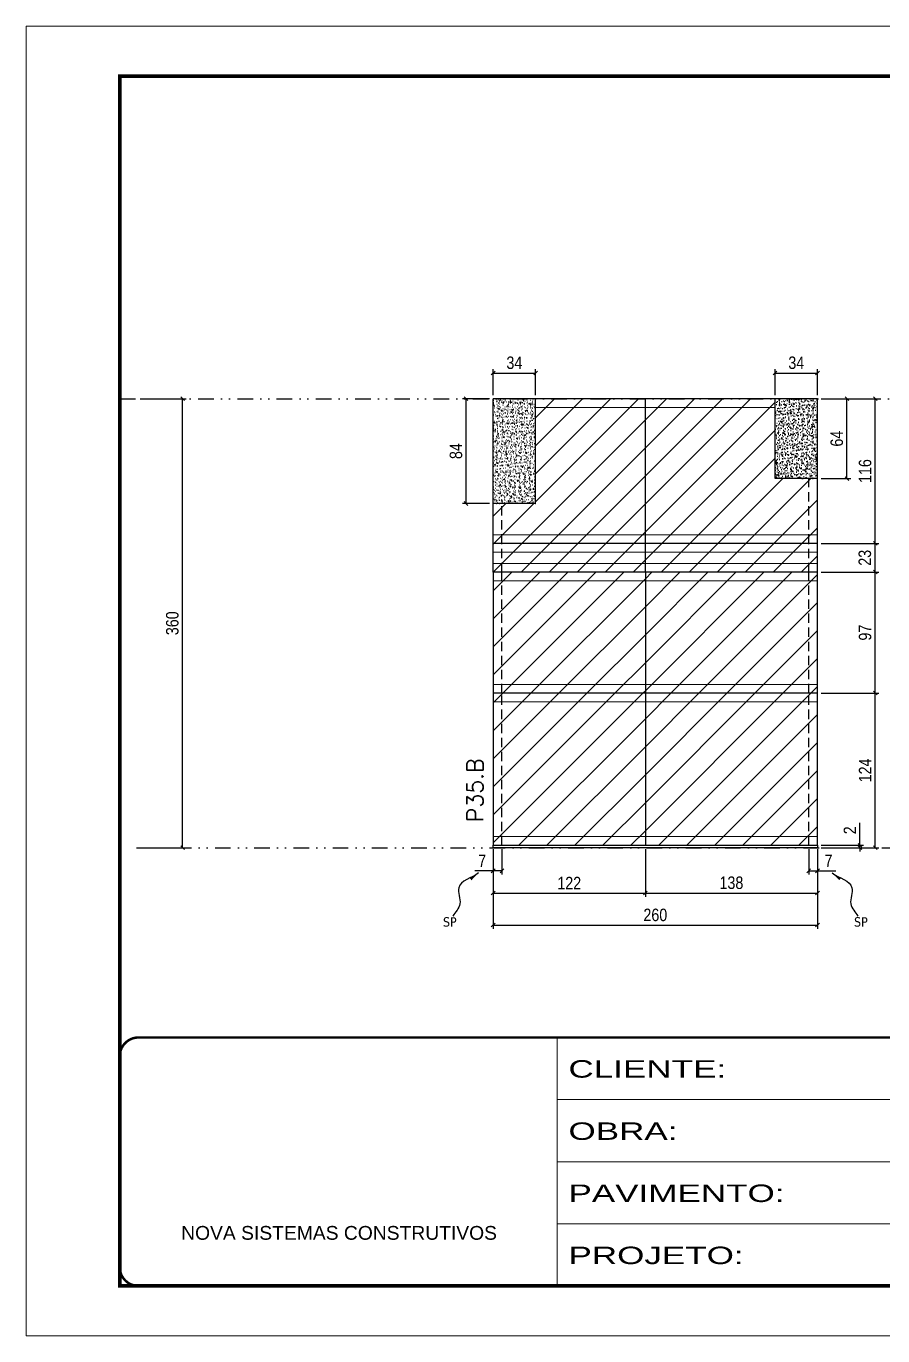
# Model space of a CAD drawing. Extents: x 2949 to 9203, y -16089 to 12527.
# Drawn here: x 7718 to 8404, y -10346 to -9296 of the extents above; entities that cross this region are included whole.
import ezdxf

# ---------------------------------------------------------------- set-up
doc = ezdxf.new("R2010")
doc.units = 0
for name, pattern in [('CONTINUO', [0]), ('DASHED', [0.75, 0.5, -0.25]), ('DIVIDE2', [0.625, 0.25, -0.125, 0, -0.125, 0, -0.125]), ('HIDDEN', [0.375, 0.25, -0.125])]:
    doc.linetypes.add(name, pattern=pattern)
for name, color, linetype in [('COTA', 241, 'Continuous'), ('Nível', 160, 'Continuous'), ('Painéis', 200, 'Continuous'), ('Sarrafo de Pressão', 42, 'HIDDEN'), ('texto', 7, 'Continuous')]:
    doc.layers.add(name, color=color, linetype=linetype)
for name, color, linetype, lineweight in [('Folhas', 255, 'Continuous', 9), ('Hachura', 251, 'Continuous', 9), ('Sarr 2.2x7', 40, 'Continuous', 9), ('SARRAFO DE PRESSAO', 251, 'DASHED', 9), ('Texto Seção', 7, 'Continuous', 15)]:
    doc.layers.add(name, color=color, linetype=linetype, lineweight=lineweight)
doc.styles.add('ARIAL', font='arial.ttf')
doc.styles.add('COTA TECNICA', font='techl___.ttf', dxfattribs={"height": 10})
doc.styles.add('COTA TECNICA-50', font='techl___.ttf', dxfattribs={"height": 10})
doc.styles.add('REGUA-120', font='ROMANS.shx', dxfattribs={"height": 15})
doc.styles.get("Standard").update_dxf_attribs({"font": 'arial.ttf'})
doc.styles.add('Tecnologia', font='')
doc.styles.get('Tecnologia').set_extended_font_data('Forgotten Futurist')
doc.dimstyles.new('COTA PAINEL-50', dxfattribs={"dimtxt": 10, "dimasz": 3, "dimexe": 3, "dimexo": 3, "dimgap": 3, "dimtad": 1, "dimdec": 1, "dimzin": 12, "dimdsep": 46, "dimtxsty": 'COTA TECNICA-50', "dimblk1": 'OBLIQUE', "dimblk2": 'OBLIQUE', "dimsah": 1, "dimcen": 0.9, "dimclrd": 4, "dimclre": 4, "dimclrt": 240, "dimadec": 1, "dimazin": 3, "dimtfac": 1, "dimtdec": 1, "dimtmove": 0, "dimatfit": 3, "dimfxl": 1, "dimtolj": 1, "dimtzin": 12, "dimarcsym": 0})
doc.dimstyles.new('PAINEL', dxfattribs={"dimtxt": 10, "dimasz": 3, "dimexe": 3, "dimexo": 3, "dimgap": 3, "dimtad": 1, "dimdec": 1, "dimzin": 12, "dimdsep": 46, "dimtxsty": 'COTA TECNICA', "dimblk1": 'OBLIQUE', "dimblk2": 'OBLIQUE', "dimsah": 1, "dimcen": 0.9, "dimclrd": 4, "dimclre": 4, "dimclrt": 240, "dimadec": 1, "dimazin": 3, "dimtfac": 1, "dimtdec": 1, "dimtmove": 0, "dimatfit": 3, "dimfxl": 1, "dimtolj": 1, "dimtzin": 12, "dimarcsym": 0})
doc.dimstyles.get("Standard").update_dxf_attribs({"dimtxt": 0.18, "dimasz": 0.18, "dimexe": 0.18, "dimexo": 0.0625, "dimgap": 0.09, "dimtad": 0, "dimtih": 1, "dimtoh": 1, "dimdec": 4, "dimzin": 0, "dimdsep": 46, "dimtxsty": 'Standard', "dimcen": 0.09, "dimadec": 0, "dimazin": 0, "dimtfac": 1, "dimtdec": 4, "dimtofl": 0, "dimtmove": 0, "dimatfit": 3, "dimfxl": 1, "dimtolj": 1, "dimtzin": 0, "dimarcsym": 0})
pattern_1 = [(45, (-121303.467, -37644.947), (-11.2253202, 11.2253202), [])]
pattern_2 = [(50, (846.7493, -6306.9194), (5.46554, -0.4781726), [0.5715, -6.2865]), (355, (846.7493, -6306.9194), (-1.0573026, 5.7317054), [0.4572, -5.0292175]), (100.451445, (847.205, -6306.9593), (4.4082374, 5.2535326), [0.4857003, -5.3427073]), (46.1842, (846.749, -6305.3954), (8.132371, -1.26127), [0.85725, -9.42975]), (96.63556, (847.427, -6305.5005), (7.122124, 7.422784), [0.728551, -8.014068]), (351.18415, (846.749, -6305.3954), (7.122124, 7.422784), [0.685799, -7.543792]), (21, (847.5113, -6305.7764), (4.5484317, -3.067956), [0.5715, -6.2865]), (326, (847.5113, -6305.7764), (1.854061, 5.525639), [0.4572, -5.0292]), (71.451445, (847.8904, -6306.032), (6.4024926, 2.457683), [0.4857003, -5.342698]), (37.5, (846.7493, -6306.9194), (0.0926581, 2.53665117), [0, -4.96824, 0, -5.1054, 0, -5.04825]), (7.5, (846.7493, -6306.9194), (2.0045899, 3.0054172), [0, -2.91084, 0, -4.85394, 0, -1.92405]), (327.5, (845.05, -6306.9194), (4.06771786, -0.1718623), [0, -1.905, 0, -5.9436, 0, -7.8867]), (317.5, (844.288, -6306.9194), (4.4438754, 0.7627947), [0, -2.4765, 0, -3.94716, 0, -5.6007])]

# ---------------------------------------------------------------- blocks, each defined once
blk = doc.blocks.new('9999999999')
at = {"color": 30, "linetype": 'CONTINUO'}
for p, q in [((98564.6, 34230.2), (98564.6, 34429.4)), ((98564.6, 34379.6), (99584, 34379.6)), ((98564.6, 34329.8), (99488, 34329.8)), ((98564.6, 34280), (99488, 34280))]:
    blk.add_line(p, q, dxfattribs=at)
at = {"color": 30, "linetype": 'CONTINUO', "const_width": 2}
blk.add_lwpolyline([(99584, 34230.2), (99584, 34414.4, 0.414214), (99569, 34429.4), (98229, 34429.4, 0.414214), (98214, 34414.4), (98214, 34245.2, 0.414214), (98229, 34230.2), (99584, 34230.2)], format="xyb", dxfattribs=at)
at = {"layer": 'Folhas'}
blk.add_lwpolyline([(98139, 34190.2), (99624, 34190.2), (99624, 35240.2), (98139, 35240.2)], close=True, dxfattribs=at)
at = {"layer": 'Folhas', "color": 30, "const_width": 3}
blk.add_lwpolyline([(98214, 34230.2), (99584, 34230.2), (99584, 35200.2), (98214, 35200.2)], close=True, dxfattribs=at)
at = {"color": 7, "linetype": 'Continuous', "ltscale": 5, "style": 'ARIAL'}
blk.add_text('NOVA SISTEMAS CONSTRUTIVOS', height=11.059, dxfattribs=at).set_placement((98263.2, 34267.2))
at = {"layer": 'Folhas', "color": 7, "style": 'Tecnologia', "width": 1.5}
for s, p in [('CLIENTE:', (98573.7, 34397.2)), ('OBRA:', (98573.7, 34347.3)), ('PAVIMENTO:', (98573.7, 34297.5)), ('PROJETO:', (98573.7, 34247.7))]:
    blk.add_text(s, height=14, dxfattribs=at).set_placement(p)
blk = doc.blocks.new('_Oblique')
at = {"color": 0, "linetype": 'ByBlock', "lineweight": -2}
blk.add_line((-0.5, -0.5), (0.5, 0.5), dxfattribs=at)
blk = doc.blocks.new('*D2790')
at = {"layer": 'COTA', "color": 4, "lineweight": -2, "transparency": 16777216}
for p, q in [((8091.9, -9955.9), (8091.9, -10019.9)), ((8351.9, -9955.9), (8351.9, -10019.9)), ((8091.9, -10016.9), (8351.9, -10016.9))]:
    blk.add_line(p, q, dxfattribs=at)
at = {"layer": 'Defpoints', "color": 0, "transparency": 16777216}
for p in [(8091.9, -9952.9), (8351.9, -9952.9), (8351.9, -10016.9)]:
    blk.add_point(p, dxfattribs=at)
at = {"layer": 'COTA', "color": 4, "lineweight": -2, "transparency": 16777216, "xscale": 3, "yscale": 3, "zscale": 3, "rotation": 180}
blk.add_blockref('_Oblique', (8091.9, -10016.9), dxfattribs=at)
at = {"layer": 'COTA', "color": 4, "lineweight": -2, "transparency": 16777216, "xscale": 3, "yscale": 3, "zscale": 3}
blk.add_blockref('_Oblique', (8351.9, -10016.9), dxfattribs=at)
at = {"layer": 'COTA', "color": 240, "transparency": 16777216, "insert": (8221.9, -10008.8), "char_height": 10, "attachment_point": 5, "style": 'COTA TECNICA'}
blk.add_mtext('\\A1;260', dxfattribs=at)
blk = doc.blocks.new('*D2791')
at = {"layer": 'COTA', "color": 4, "lineweight": -2, "transparency": 16777216}
for p, q in [((8091.9, -9957.9), (8091.9, -9976.4)), ((8098.9, -9955.9), (8098.9, -9976.4)), ((8091.9, -9973.4), (8077.2, -9973.4)), ((8098.9, -9973.4), (8091.9, -9973.4))]:
    blk.add_line(p, q, dxfattribs=at)
at = {"layer": 'Defpoints', "color": 0, "transparency": 16777216}
for p in [(8098.9, -9952.9), (8091.9, -9954.9), (8091.9, -9973.4)]:
    blk.add_point(p, dxfattribs=at)
at = {"layer": 'COTA', "color": 4, "lineweight": -2, "transparency": 16777216, "xscale": 3, "yscale": 3, "zscale": 3, "rotation": 180}
blk.add_blockref('_Oblique', (8091.9, -9973.4), dxfattribs=at)
at = {"layer": 'COTA', "color": 4, "lineweight": -2, "transparency": 16777216, "xscale": 3, "yscale": 3, "zscale": 3}
blk.add_blockref('_Oblique', (8098.9, -9973.4), dxfattribs=at)
at = {"layer": 'COTA', "color": 240, "transparency": 16777216, "insert": (8083.1, -9965.3), "char_height": 10, "attachment_point": 5, "style": 'COTA TECNICA-50'}
blk.add_mtext('\\A1;7', dxfattribs=at)
blk = doc.blocks.new('*D2792')
at = {"layer": 'COTA', "color": 4, "lineweight": -2, "transparency": 16777216}
for p, q in [((8344.9, -9955.9), (8344.9, -9976.4)), ((8351.9, -9957.9), (8351.9, -9976.4)), ((8344.9, -9973.4), (8351.9, -9973.4)), ((8351.9, -9973.4), (8366.7, -9973.4))]:
    blk.add_line(p, q, dxfattribs=at)
at = {"layer": 'Defpoints', "color": 0, "transparency": 16777216}
for p in [(8344.9, -9952.9), (8351.9, -9954.9), (8351.9, -9973.4)]:
    blk.add_point(p, dxfattribs=at)
at = {"layer": 'COTA', "color": 4, "lineweight": -2, "transparency": 16777216, "xscale": 3, "yscale": 3, "zscale": 3, "rotation": 180}
blk.add_blockref('_Oblique', (8344.9, -9973.4), dxfattribs=at)
at = {"layer": 'COTA', "color": 4, "lineweight": -2, "transparency": 16777216, "xscale": 3, "yscale": 3, "zscale": 3}
blk.add_blockref('_Oblique', (8351.9, -9973.4), dxfattribs=at)
at = {"layer": 'COTA', "color": 240, "transparency": 16777216, "insert": (8360.8, -9965.3), "char_height": 10, "attachment_point": 5, "style": 'COTA TECNICA-50'}
blk.add_mtext('\\A1;7', dxfattribs=at)
blk = doc.blocks.new('*D2793')
at = {"layer": 'COTA', "color": 4, "lineweight": -2, "transparency": 16777216}
for p, q in [((8354.9, -9830.9), (8401.2, -9830.9)), ((8398.2, -9954.9), (8398.2, -9830.9)), ((8354.9, -9954.9), (8401.2, -9954.9))]:
    blk.add_line(p, q, dxfattribs=at)
at = {"layer": 'Defpoints', "color": 0, "transparency": 16777216}
for p in [(8351.9, -9830.9), (8398.2, -9830.9), (8351.9, -9954.9)]:
    blk.add_point(p, dxfattribs=at)
at = {"layer": 'COTA', "color": 4, "lineweight": -2, "transparency": 16777216, "xscale": 3, "yscale": 3, "zscale": 3}
for p, rotation in [((8398.2, -9830.9), 90), ((8398.2, -9954.9), 270)]:
    blk.add_blockref('_Oblique', p, dxfattribs=dict(at, rotation=rotation))
at = {"layer": 'COTA', "color": 240, "transparency": 16777216, "insert": (8390.1, -9892.9), "char_height": 10, "attachment_point": 5, "rotation": 90, "style": 'COTA TECNICA-50'}
blk.add_mtext('\\A1;124', dxfattribs=at)
blk = doc.blocks.new('*D2794')
at = {"layer": 'COTA', "color": 4, "lineweight": -2, "transparency": 16777216}
for p, q in [((8385.9, -9952.9), (8385.9, -9934.8)), ((8354.9, -9952.9), (8388.9, -9952.9)), ((8385.9, -9954.9), (8385.9, -9952.9)), ((8354.9, -9954.9), (8388.9, -9954.9)), ((8385.9, -9954.9), (8385.9, -9957.9))]:
    blk.add_line(p, q, dxfattribs=at)
at = {"layer": 'Defpoints', "color": 0, "transparency": 16777216}
for p in [(8351.9, -9952.9), (8351.9, -9954.9), (8385.9, -9954.9)]:
    blk.add_point(p, dxfattribs=at)
at = {"layer": 'COTA', "color": 4, "lineweight": -2, "transparency": 16777216, "xscale": 3, "yscale": 3, "zscale": 3}
for p, rotation in [((8385.9, -9952.9), 270), ((8385.9, -9954.9), 90)]:
    blk.add_blockref('_Oblique', p, dxfattribs=dict(at, rotation=rotation))
at = {"layer": 'COTA', "color": 240, "transparency": 16777216, "insert": (8377.9, -9940.9), "char_height": 10, "attachment_point": 5, "rotation": 90, "style": 'COTA TECNICA-50'}
blk.add_mtext('\\A1;2', dxfattribs=at)
blk = doc.blocks.new('*D2795')
at = {"layer": 'COTA', "color": 4, "linetype": 'ByBlock', "lineweight": -2, "transparency": 16777216}
for p, q in [((8354.9, -9733.9), (8401.2, -9733.9)), ((8398.2, -9830.9), (8398.2, -9733.9)), ((8354.9, -9830.9), (8401.2, -9830.9))]:
    blk.add_line(p, q, dxfattribs=at)
at = {"layer": 'Defpoints', "color": 0, "linetype": 'ByBlock', "transparency": 16777216}
for p in [(8351.9, -9733.9), (8398.2, -9733.9), (8351.9, -9830.9)]:
    blk.add_point(p, dxfattribs=at)
at = {"layer": 'COTA', "color": 4, "linetype": 'ByBlock', "lineweight": -2, "transparency": 16777216, "xscale": 3, "yscale": 3, "zscale": 3}
for p, rotation in [((8398.2, -9733.9), 90), ((8398.2, -9830.9), 270)]:
    blk.add_blockref('_Oblique', p, dxfattribs=dict(at, rotation=rotation))
at = {"layer": 'COTA', "color": 240, "linetype": 'ByBlock', "transparency": 16777216, "insert": (8390.1, -9782.4), "char_height": 10, "attachment_point": 5, "rotation": 90, "style": 'COTA TECNICA'}
blk.add_mtext('\\A1;97', dxfattribs=at)
blk = doc.blocks.new('*D2796')
at = {"layer": 'COTA', "color": 4, "linetype": 'ByBlock', "lineweight": -2, "transparency": 16777216}
for p, q in [((8091.9, -9955.9), (8091.9, -9994.2)), ((8213.9, -9955.9), (8213.9, -9994.2)), ((8091.9, -9991.2), (8213.9, -9991.2))]:
    blk.add_line(p, q, dxfattribs=at)
at = {"layer": 'Defpoints', "color": 0, "linetype": 'ByBlock', "transparency": 16777216}
for p in [(8091.9, -9952.9), (8213.9, -9952.9), (8213.9, -9991.2)]:
    blk.add_point(p, dxfattribs=at)
at = {"layer": 'COTA', "color": 4, "linetype": 'ByBlock', "lineweight": -2, "transparency": 16777216, "xscale": 3, "yscale": 3, "zscale": 3, "rotation": 180}
blk.add_blockref('_Oblique', (8091.9, -9991.2), dxfattribs=at)
at = {"layer": 'COTA', "color": 4, "linetype": 'ByBlock', "lineweight": -2, "transparency": 16777216, "xscale": 3, "yscale": 3, "zscale": 3}
blk.add_blockref('_Oblique', (8213.9, -9991.2), dxfattribs=at)
at = {"layer": 'COTA', "color": 240, "linetype": 'ByBlock', "transparency": 16777216, "insert": (8152.9, -9983.2), "char_height": 10, "attachment_point": 5, "style": 'COTA TECNICA'}
blk.add_mtext('\\A1;122', dxfattribs=at)
blk = doc.blocks.new('*D2827')
at = {"layer": 'COTA', "color": 4, "linetype": 'ByBlock', "lineweight": -2, "transparency": 16777216}
for p, q in [((8213.9, -9955.9), (8213.9, -9994.2)), ((8351.9, -9957.9), (8351.9, -9994.2)), ((8213.9, -9991.2), (8351.9, -9991.2))]:
    blk.add_line(p, q, dxfattribs=at)
at = {"layer": 'Defpoints', "color": 0, "linetype": 'ByBlock', "transparency": 16777216}
for p in [(8213.9, -9952.9), (8351.9, -9954.9), (8351.9, -9991.2)]:
    blk.add_point(p, dxfattribs=at)
at = {"layer": 'COTA', "color": 4, "linetype": 'ByBlock', "lineweight": -2, "transparency": 16777216, "xscale": 3, "yscale": 3, "zscale": 3, "rotation": 180}
blk.add_blockref('_Oblique', (8213.9, -9991.2), dxfattribs=at)
at = {"layer": 'COTA', "color": 4, "linetype": 'ByBlock', "lineweight": -2, "transparency": 16777216, "xscale": 3, "yscale": 3, "zscale": 3}
blk.add_blockref('_Oblique', (8351.9, -9991.2), dxfattribs=at)
at = {"layer": 'COTA', "color": 240, "linetype": 'ByBlock', "transparency": 16777216, "insert": (8282.9, -9983), "char_height": 10, "attachment_point": 5, "style": 'COTA TECNICA'}
blk.add_mtext('\\A1;138', dxfattribs=at)
blk = doc.blocks.new('*D2828')
at = {"layer": 'COTA', "color": 4, "linetype": 'ByBlock', "lineweight": -2, "transparency": 16777216}
for p, q in [((7809, -9594.9), (7845.9, -9594.9)), ((7842.9, -9954.9), (7842.9, -9594.9)), ((7809, -9954.9), (7845.9, -9954.9))]:
    blk.add_line(p, q, dxfattribs=at)
at = {"layer": 'Defpoints', "color": 0, "linetype": 'ByBlock', "transparency": 16777216}
for p in [(7806, -9594.9), (7842.9, -9594.9), (7806, -9954.9)]:
    blk.add_point(p, dxfattribs=at)
at = {"layer": 'COTA', "color": 4, "linetype": 'ByBlock', "lineweight": -2, "transparency": 16777216, "xscale": 3, "yscale": 3, "zscale": 3}
for p, rotation in [((7842.9, -9594.9), 90), ((7842.9, -9954.9), 270)]:
    blk.add_blockref('_Oblique', p, dxfattribs=dict(at, rotation=rotation))
at = {"layer": 'COTA', "color": 240, "linetype": 'ByBlock', "transparency": 16777216, "insert": (7834.7, -9774.9), "char_height": 10, "attachment_point": 5, "rotation": 90, "style": 'COTA TECNICA'}
blk.add_mtext('\\A1;360', dxfattribs=at)
blk = doc.blocks.new('*D2837')
at = {"layer": 'COTA', "color": 4, "lineweight": -2, "transparency": 16777216}
for p, q in [((8354.9, -9710.9), (8401.2, -9710.9)), ((8398.2, -9733.9), (8398.2, -9710.9)), ((8354.9, -9733.9), (8401.2, -9733.9))]:
    blk.add_line(p, q, dxfattribs=at)
at = {"layer": 'Defpoints', "color": 0, "transparency": 16777216}
for p in [(8351.9, -9710.9), (8398.2, -9710.9), (8351.9, -9733.9)]:
    blk.add_point(p, dxfattribs=at)
at = {"layer": 'COTA', "color": 4, "lineweight": -2, "transparency": 16777216, "xscale": 3, "yscale": 3, "zscale": 3}
for p, rotation in [((8398.2, -9710.9), 90), ((8398.2, -9733.9), 270)]:
    blk.add_blockref('_Oblique', p, dxfattribs=dict(at, rotation=rotation))
at = {"layer": 'COTA', "color": 240, "transparency": 16777216, "insert": (8389.9, -9722.4), "char_height": 10, "attachment_point": 5, "rotation": 90, "style": 'COTA TECNICA'}
blk.add_mtext('\\A1;23', dxfattribs=at)
blk = doc.blocks.new('*D2814')
at = {"layer": 'COTA', "color": 4, "lineweight": -2, "transparency": 16777216}
for p, q in [((8354.9, -9594.9), (8401.2, -9594.9)), ((8398.2, -9710.9), (8398.2, -9594.9)), ((8354.9, -9710.9), (8401.2, -9710.9))]:
    blk.add_line(p, q, dxfattribs=at)
at = {"layer": 'Defpoints', "color": 0, "transparency": 16777216}
for p in [(8351.9, -9594.9), (8398.2, -9594.9), (8351.9, -9710.9)]:
    blk.add_point(p, dxfattribs=at)
at = {"layer": 'COTA', "color": 4, "lineweight": -2, "transparency": 16777216, "xscale": 3, "yscale": 3, "zscale": 3}
for p, rotation in [((8398.2, -9594.9), 90), ((8398.2, -9710.9), 270)]:
    blk.add_blockref('_Oblique', p, dxfattribs=dict(at, rotation=rotation))
at = {"layer": 'COTA', "color": 240, "transparency": 16777216, "insert": (8390.1, -9652.9), "char_height": 10, "attachment_point": 5, "rotation": 90, "style": 'COTA TECNICA'}
blk.add_mtext('\\A1;116', dxfattribs=at)
blk = doc.blocks.new('*D2841')
at = {"layer": 'COTA', "color": 4, "lineweight": -2, "transparency": 16777216}
for p, q in [((8354.9, -9594.9), (8378.5, -9594.9)), ((8375.5, -9658.9), (8375.5, -9594.9)), ((8354.9, -9658.9), (8378.5, -9658.9))]:
    blk.add_line(p, q, dxfattribs=at)
at = {"layer": 'Defpoints', "color": 0, "transparency": 16777216}
for p in [(8351.9, -9594.9), (8375.5, -9594.9), (8351.9, -9658.9)]:
    blk.add_point(p, dxfattribs=at)
at = {"layer": 'COTA', "color": 4, "lineweight": -2, "transparency": 16777216, "xscale": 3, "yscale": 3, "zscale": 3}
for p, rotation in [((8375.5, -9594.9), 90), ((8375.5, -9658.9), 270)]:
    blk.add_blockref('_Oblique', p, dxfattribs=dict(at, rotation=rotation))
at = {"layer": 'COTA', "color": 240, "transparency": 16777216, "insert": (8367.4, -9626.9), "char_height": 10, "attachment_point": 5, "rotation": 90, "style": 'COTA TECNICA'}
blk.add_mtext('\\A1;64', dxfattribs=at)
blk = doc.blocks.new('*D2842')
at = {"layer": 'COTA', "color": 4, "lineweight": -2, "transparency": 16777216}
for p, q in [((8088.9, -9594.9), (8067.2, -9594.9)), ((8070.2, -9678.9), (8070.2, -9594.9)), ((8088.9, -9678.9), (8067.2, -9678.9))]:
    blk.add_line(p, q, dxfattribs=at)
at = {"layer": 'Defpoints', "color": 0, "transparency": 16777216}
for p in [(8070.2, -9594.9), (8091.9, -9594.9), (8091.9, -9678.9)]:
    blk.add_point(p, dxfattribs=at)
at = {"layer": 'COTA', "color": 4, "lineweight": -2, "transparency": 16777216, "xscale": 3, "yscale": 3, "zscale": 3}
for p, rotation in [((8070.2, -9594.9), 90), ((8070.2, -9678.9), 270)]:
    blk.add_blockref('_Oblique', p, dxfattribs=dict(at, rotation=rotation))
at = {"layer": 'COTA', "color": 240, "transparency": 16777216, "insert": (8062.1, -9636.9), "char_height": 10, "attachment_point": 5, "rotation": 90, "style": 'COTA TECNICA'}
blk.add_mtext('\\A1;84', dxfattribs=at)
blk = doc.blocks.new('*D2843')
at = {"layer": 'COTA', "color": 4, "lineweight": -2, "transparency": 16777216}
for p, q in [((8091.9, -9591.9), (8091.9, -9571.3)), ((8091.9, -9574.3), (8125.9, -9574.3)), ((8125.9, -9591.9), (8125.9, -9571.3))]:
    blk.add_line(p, q, dxfattribs=at)
at = {"layer": 'Defpoints', "color": 0, "transparency": 16777216}
for p in [(8125.9, -9574.3), (8091.9, -9594.9), (8125.9, -9594.9)]:
    blk.add_point(p, dxfattribs=at)
at = {"layer": 'COTA', "color": 4, "lineweight": -2, "transparency": 16777216, "xscale": 3, "yscale": 3, "zscale": 3, "rotation": 180}
blk.add_blockref('_Oblique', (8091.9, -9574.3), dxfattribs=at)
at = {"layer": 'COTA', "color": 4, "lineweight": -2, "transparency": 16777216, "xscale": 3, "yscale": 3, "zscale": 3}
blk.add_blockref('_Oblique', (8125.9, -9574.3), dxfattribs=at)
at = {"layer": 'COTA', "color": 240, "transparency": 16777216, "insert": (8108.9, -9566.1), "char_height": 10, "attachment_point": 5, "style": 'COTA TECNICA'}
blk.add_mtext('\\A1;34', dxfattribs=at)
blk = doc.blocks.new('*D2844')
at = {"layer": 'COTA', "color": 4, "lineweight": -2, "transparency": 16777216}
for p, q in [((8317.9, -9591.9), (8317.9, -9571.3)), ((8317.9, -9574.3), (8351.9, -9574.3)), ((8351.9, -9591.9), (8351.9, -9571.3))]:
    blk.add_line(p, q, dxfattribs=at)
at = {"layer": 'Defpoints', "color": 0, "transparency": 16777216}
for p in [(8351.9, -9574.3), (8317.9, -9594.9), (8351.9, -9594.9)]:
    blk.add_point(p, dxfattribs=at)
at = {"layer": 'COTA', "color": 4, "lineweight": -2, "transparency": 16777216, "xscale": 3, "yscale": 3, "zscale": 3, "rotation": 180}
blk.add_blockref('_Oblique', (8317.9, -9574.3), dxfattribs=at)
at = {"layer": 'COTA', "color": 4, "lineweight": -2, "transparency": 16777216, "xscale": 3, "yscale": 3, "zscale": 3}
blk.add_blockref('_Oblique', (8351.9, -9574.3), dxfattribs=at)
at = {"layer": 'COTA', "color": 240, "transparency": 16777216, "insert": (8334.9, -9566.1), "char_height": 10, "attachment_point": 5, "style": 'COTA TECNICA'}
blk.add_mtext('\\A1;34', dxfattribs=at)

msp = doc.modelspace()

# ---------------------------------------------------------------- hatches: boundary and pattern name
at = {"layer": 'COTA', "linetype": 'ByBlock'}
h = msp.add_hatch(dxfattribs=at)
h.set_pattern_fill('AR-CONC', color=256, scale=0.03)
h.set_pattern_definition(pattern_2)
h.paths.add_polyline_path([(8125.93, -9594.91), (8091.93, -9594.91), (8091.93, -9678.91), (8125.93, -9678.91)])
h = msp.add_hatch(dxfattribs=at)
h.set_pattern_fill('AR-CONC', color=256, scale=0.03)
h.set_pattern_definition(pattern_2)
h.paths.add_polyline_path([(8351.93, -9594.91), (8317.93, -9594.91), (8317.93, -9658.91), (8351.93, -9658.91)])
at = {"layer": 'Hachura'}
h = msp.add_hatch(dxfattribs=at)
h.set_pattern_fill('ANSI31', color=256, scale=5)
h.paths.add_polyline_path([(8213.93, -9594.91), (8125.93, -9594.91), (8125.93, -9678.91), (8091.93, -9678.91), (8091.93, -9710.91), (8213.93, -9710.91)])
h = msp.add_hatch(dxfattribs=at)
h.set_pattern_fill('ANSI31', color=256, scale=5)
h.paths.add_polyline_path([(8351.93, -9658.91), (8317.93, -9658.91), (8317.93, -9594.91), (8213.93, -9594.91), (8213.93, -9710.91), (8351.93, -9710.91)])
h = msp.add_hatch(dxfattribs=at)
h.set_pattern_fill('ANSI31', color=256, scale=5)
h.paths.add_polyline_path([(8213.93, -9710.91), (8091.93, -9710.91), (8091.93, -9733.91), (8213.93, -9733.91)])
h = msp.add_hatch(dxfattribs=at)
h.set_pattern_fill('ANSI31', color=256, scale=5)
h.paths.add_polyline_path([(8351.93, -9710.91), (8213.93, -9710.91), (8213.93, -9733.91), (8351.93, -9733.91)])
at = {"layer": 'Hachura', "linetype": 'ByBlock'}
h = msp.add_hatch(dxfattribs=at)
h.set_pattern_fill('ANSI31', color=256, scale=5)
h.set_pattern_definition(pattern_1)
h.paths.add_polyline_path([(8091.93, -9733.91), (8091.93, -9830.91), (8213.93, -9830.91), (8213.93, -9733.91)])
h = msp.add_hatch(dxfattribs=at)
h.set_pattern_fill('ANSI31', color=256, scale=5)
h.set_pattern_definition(pattern_1)
h.paths.add_polyline_path([(8351.93, -9733.91), (8213.93, -9733.91), (8213.93, -9830.91), (8351.93, -9830.91)])
h = msp.add_hatch(dxfattribs=at)
h.set_pattern_fill('ANSI31', color=256, scale=5)
h.set_pattern_definition(pattern_1)
h.paths.add_polyline_path([(8091.93, -9830.91), (8091.93, -9952.91), (8213.93, -9952.91), (8213.93, -9830.91)])
h = msp.add_hatch(dxfattribs=at)
h.set_pattern_fill('ANSI31', color=256, scale=5)
h.set_pattern_definition(pattern_1)
h.paths.add_polyline_path([(8213.93, -9830.91), (8213.93, -9952.91), (8351.93, -9952.91), (8351.93, -9830.91)])

# ---------------------------------------------------------------- linework, layer by layer
at = {"layer": 'COTA', "linetype": 'ByBlock'}
for p, q in [((8091.93, -9678.91), (8091.93, -9594.91)), ((8125.93, -9594.91), (8091.93, -9594.91)), ((8351.93, -9594.91), (8317.93, -9594.91)), ((8351.93, -9658.91), (8351.93, -9594.91))]:
    msp.add_line(p, q, dxfattribs=at)
at = {"layer": 'Nível', "color": 4, "linetype": 'DIVIDE2', "ltscale": 50}
for p, q in [((7792.53, -9594.91), (9162.53, -9594.91)), ((7806.03, -9954.91), (9176.03, -9954.91))]:
    msp.add_line(p, q, dxfattribs=at)
at = {"layer": 'Painéis'}
for p, q in [((8125.93, -9678.91), (8125.93, -9594.91)), ((8317.93, -9594.91), (8125.93, -9594.91)), ((8213.93, -9710.91), (8213.93, -9594.91)), ((8317.93, -9658.91), (8317.93, -9594.91)), ((8351.93, -9658.91), (8317.93, -9658.91)), ((8351.93, -9710.91), (8351.93, -9658.91)), ((8091.93, -9710.91), (8091.93, -9678.91)), ((8125.93, -9678.91), (8091.93, -9678.91)), ((8091.93, -9733.91), (8091.93, -9710.91)), ((8351.93, -9710.91), (8091.93, -9710.91)), ((8213.93, -9733.91), (8213.93, -9710.91)), ((8351.93, -9733.91), (8351.93, -9710.91)), ((8351.93, -9733.91), (8091.93, -9733.91)), ((8091.93, -9733.91), (8091.93, -9952.91)), ((8213.93, -9733.91), (8213.93, -9952.91)), ((8351.93, -9952.91), (8351.93, -9733.91)), ((8351.93, -9830.91), (8091.93, -9830.91)), ((8091.93, -9952.91), (8351.93, -9952.91))]:
    msp.add_line(p, q, dxfattribs=at)
msp.add_lwpolyline([(8091.93, -9952.91), (8351.93, -9952.91), (8351.93, -9954.91), (8091.93, -9954.91)], close=True, dxfattribs=at)
at = {"layer": 'Sarr 2.2x7'}
for p, q in [((8317.93, -9601.91), (8125.93, -9601.91)), ((8351.93, -9703.91), (8091.93, -9703.91)), ((8351.93, -9717.91), (8091.93, -9717.91)), ((8351.93, -9726.91), (8091.93, -9726.91)), ((8351.93, -9740.91), (8091.93, -9740.91)), ((8351.93, -9823.91), (8091.93, -9823.91)), ((8351.93, -9837.91), (8091.93, -9837.91)), ((8351.93, -9945.91), (8091.93, -9945.91)), ((8351.93, -9952.91), (8091.93, -9952.91))]:
    msp.add_line(p, q, dxfattribs=at)
at = {"layer": 'Sarr 2.2x7', "linetype": 'Continuous'}
for p, q in [((8091.93, -9737.91), (8091.93, -9733.91)), ((8091.93, -9830.91), (8091.93, -9827.91)), ((8091.93, -9952.91), (8091.93, -9945.91)), ((8351.93, -9952.91), (8351.93, -9945.91))]:
    msp.add_line(p, q, dxfattribs=at)
at = {"layer": 'Sarrafo de Pressão', "ltscale": 30}
for p, q in [((8344.93, -9710.91), (8344.93, -9658.91)), ((8098.93, -9710.91), (8098.93, -9678.91)), ((8098.93, -9733.91), (8098.93, -9710.91)), ((8344.93, -9733.91), (8344.93, -9710.91)), ((8098.93, -9830.91), (8098.93, -9733.91)), ((8344.93, -9830.91), (8344.93, -9733.91)), ((8098.93, -9952.91), (8098.93, -9830.91)), ((8344.93, -9952.91), (8344.93, -9830.91))]:
    msp.add_line(p, q, dxfattribs=at)

# ---------------------------------------------------------------- block references
at = {"layer": 'SARRAFO DE PRESSAO', "color": 6, "linetype": 'ByBlock'}
msp.add_blockref('9999999999', (-90421.44, -44536.4), dxfattribs=at)

# ---------------------------------------------------------------- texts
at = {"layer": 'texto', "color": 0, "char_height": 7.5, "attachment_point": 5}
for insert in [(8057.15, -10014.4), (8386.7, -10014.4)]:
    msp.add_mtext('{\\fTahoma|b0|i0|c0|p34;\\C4;SP}', dxfattribs=dict(at, insert=insert))
at = {"layer": 'Texto Seção', "insert": (8083.9, -9934.44), "char_height": 13, "width": 285.3299, "attachment_point": 7, "rotation": 90, "style": 'REGUA-120'}
msp.add_mtext('P35.B', dxfattribs=at)

# ---------------------------------------------------------------- dimensions: what is measured, and where the dimension line sits
at = {"layer": 'COTA'}
for base, p1, p2, dimstyle, picture, middle in [((8125.93, -9574.3), (8091.93, -9594.91), (8125.93, -9594.91), 'PAINEL', '*D2843', (8108.93, -9566.08)), ((8351.93, -9574.3), (8317.93, -9594.91), (8351.93, -9594.91), 'PAINEL', '*D2844', (8334.93, -9566.08)), ((8351.93, -9973.42), (8344.93, -9952.91), (8351.93, -9954.91), 'COTA PAINEL-50', '*D2792', (8360.79, -9965.35))]:
    dim = msp.add_linear_dim(base=base, p1=p1, p2=p2, dimstyle=dimstyle, dxfattribs=at)
    dim.commit()
    dim.dimension.update_dxf_attribs({"geometry": picture, "text_midpoint": middle})
at = {"layer": 'COTA', "linetype": 'ByBlock'}
for base, p1, p2, picture, middle in [((7842.94, -9594.91), (7806.03, -9954.91), (7806.03, -9594.91), '*D2828', (7834.72, -9774.91)), ((8398.16, -9733.91), (8351.93, -9830.91), (8351.93, -9733.91), '*D2795', (8390.06, -9782.41))]:
    dim = msp.add_linear_dim(base=base, p1=p1, p2=p2, angle=90, dimstyle='PAINEL', dxfattribs=at)
    dim.commit()
    dim.dimension.update_dxf_attribs({"geometry": picture, "text_midpoint": middle})
at = {"layer": 'COTA'}
for base, p1, p2, angle, dimstyle, picture, middle in [((8070.18, -9594.91), (8091.93, -9678.91), (8091.93, -9594.91), 90, 'PAINEL', '*D2842', (8062.09, -9636.91)), ((8398.16, -9594.91), (8351.93, -9710.91), (8351.93, -9594.91), 90, 'PAINEL', '*D2814', (8390.06, -9652.91)), ((8375.5, -9594.91), (8351.93, -9658.91), (8351.93, -9594.91), 90, 'PAINEL', '*D2841', (8367.4, -9626.91)), ((8398.16, -9710.91), (8351.93, -9733.91), (8351.93, -9710.91), 90, 'PAINEL', '*D2837', (8389.95, -9722.41)), ((8398.16, -9830.91), (8351.93, -9954.91), (8351.93, -9830.91), 90, 'COTA PAINEL-50', '*D2793', (8390.09, -9892.91)), ((8091.93, -9973.42), (8098.93, -9952.91), (8091.93, -9954.91), 180, 'COTA PAINEL-50', '*D2791', (8083.06, -9965.35))]:
    dim = msp.add_linear_dim(base=base, p1=p1, p2=p2, angle=angle, dimstyle=dimstyle, dxfattribs=at)
    dim.commit()
    dim.dimension.update_dxf_attribs({"geometry": picture, "text_midpoint": middle})
dim = msp.add_linear_dim(base=(8385.93, -9954.91), p1=(8351.93, -9952.91), p2=(8351.93, -9954.91), angle=90, dimstyle='COTA PAINEL-50', dxfattribs=at)
dim.commit()
dim.dimension.update_dxf_attribs({"geometry": '*D2794', "text_midpoint": (8385.93, -9940.85), "dimtype": 160})
dim = msp.add_linear_dim(base=(8351.93, -10016.86), p1=(8091.93, -9952.91), p2=(8351.93, -9952.91), dimstyle='PAINEL', override={"dimarcsym": 2}, dxfattribs=at)
dim.commit()
dim.dimension.update_dxf_attribs({"geometry": '*D2790', "text_midpoint": (8221.93, -10008.76)})
at = {"layer": 'COTA', "linetype": 'ByBlock'}
dim = msp.add_linear_dim(base=(8213.93, -9991.22), p1=(8091.93, -9952.91), p2=(8213.93, -9952.91), dimstyle='PAINEL', dxfattribs=at)
dim.commit()
dim.dimension.update_dxf_attribs({"geometry": '*D2796', "text_midpoint": (8152.93, -9983.16)})
dim = msp.add_linear_dim(base=(8351.93, -9991.22), p1=(8213.93, -9952.91), p2=(8351.93, -9954.91), dimstyle='PAINEL', override={"dimtmove": 1}, dxfattribs=at)
dim.commit()
dim.dimension.update_dxf_attribs({"geometry": '*D2827', "text_midpoint": (8282.93, -9982.98)})

# ---------------------------------------------------------------- leaders
at = {"layer": 'COTA', "path_type": 1}
for points in [[(8080.1, -9975.09), (8064.31, -9986.93), (8065.24, -9999.93), (8059.68, -10009.71)], [(8363.75, -9975.09), (8379.54, -9986.93), (8378.61, -9999.93), (8384.17, -10009.71)]]:
    msp.add_leader(points, dimstyle='Standard', override={"dimasz": 8}, dxfattribs=at)

doc.saveas('drawing.dxf')
